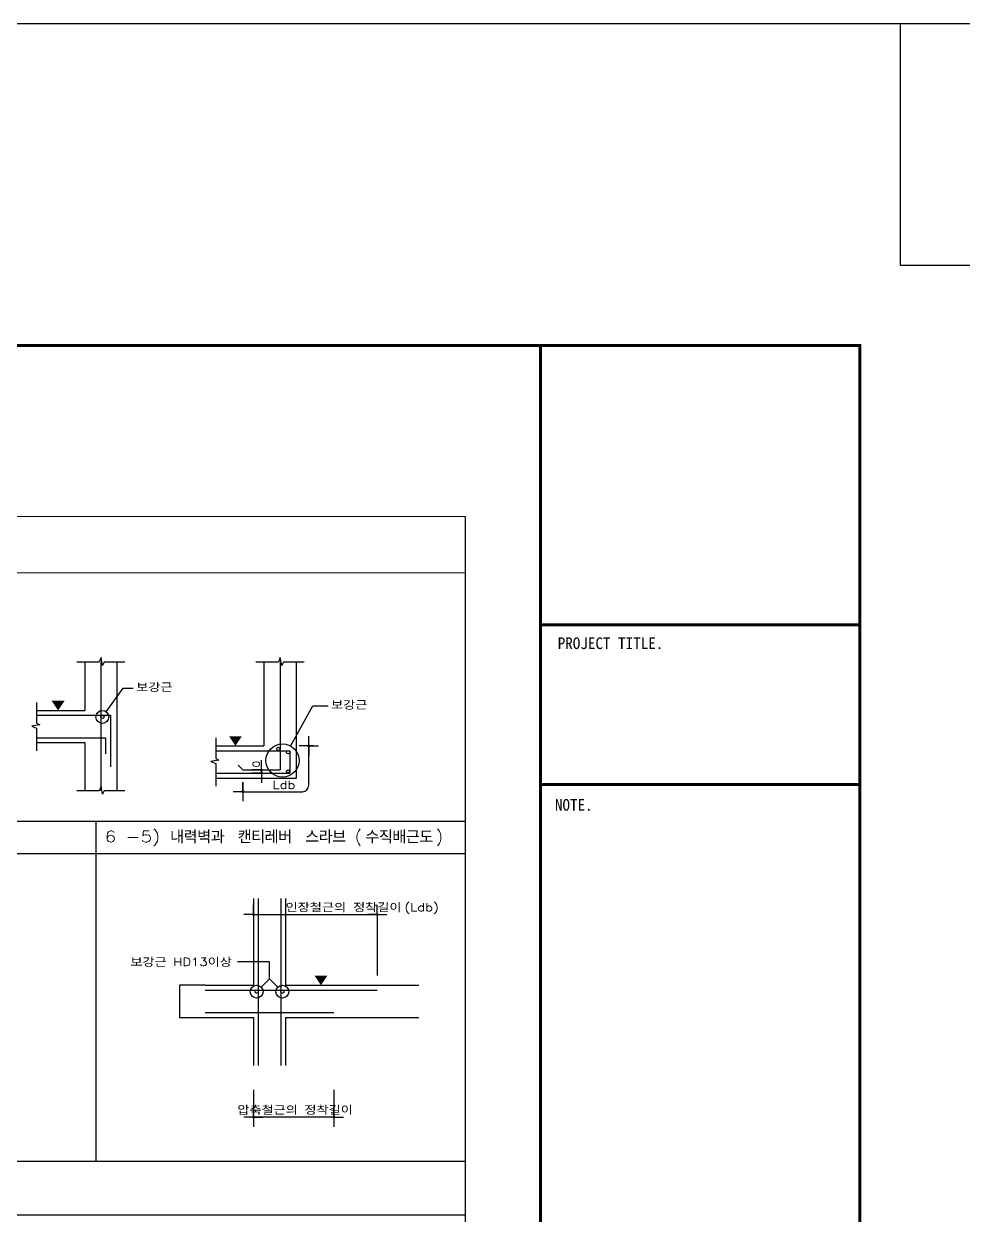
# Model space of a CAD drawing. Header units: millimetres. Extents: x 2237537 to 2823092, y 532110 to 734861.
# Drawn here: x 2701407 to 2724938, y 572188 to 602024 of the extents above; entities that cross this region are included whole.
import ezdxf
from ezdxf.enums import TextEntityAlignment as Align
from ezdxf.lldxf.tags import DXFTag

# ---------------------------------------------------------------- set-up
doc = ezdxf.new("R2010")
doc.units = ezdxf.units.MM
doc.header["$LTSCALE"] = 300
doc.header["$MEASUREMENT"] = 0
doc.layers.get('0').update_dxf_attribs({"lineweight": 0})
for name, color, linetype in [('1', 1, 'DASHED'), ('2', 2, 'Continuous'), ('3', 3, 'Continuous'), ('4', 4, 'Continuous'), ('6TEX', 6, 'Continuous'), ('BOX-T2', 4, 'Continuous'), ('FORM', 4, 'Continuous'), ('hid', 7, 'DASHED2'), ('P', 7, 'Continuous'), ('T', 3, 'Continuous'), ('WAL', 3, 'Continuous')]:
    doc.layers.add(name, color=color, linetype=linetype)
doc.layers.add('text', color=7, linetype='Continuous', lineweight=30)
doc.styles.add('box4', font='GulimChe.ttf')
doc.styles.add('HS', font='romans__.ttf', dxfattribs={"width": 1.1, "bigfont": 'ghs'})
tags = doc.linetypes.add('DASHED', pattern=[3, 2, -1]).pattern_tags.tags
tags[6:7] = [DXFTag(74, 4), DXFTag(75, 0), DXFTag(340, '0'), DXFTag(46, 1.0), DXFTag(50, 0.0), DXFTag(44, 0.0), DXFTag(45, 0.0)]
tags[4:5] = [DXFTag(74, 4), DXFTag(75, 0), DXFTag(340, '0'), DXFTag(46, 1.0), DXFTag(50, 0.0), DXFTag(44, 0.0), DXFTag(45, 0.0)]
tags = doc.linetypes.add('DASHED2', pattern=[0.375, 0.25, -0.125]).pattern_tags.tags
tags[6:7] = [DXFTag(74, 4), DXFTag(75, 0), DXFTag(340, '0'), DXFTag(46, 1.0), DXFTag(50, 0.0), DXFTag(44, 0.0), DXFTag(45, 0.0)]
tags[4:5] = [DXFTag(74, 4), DXFTag(75, 0), DXFTag(340, '0'), DXFTag(46, 1.0), DXFTag(50, 0.0), DXFTag(44, 0.0), DXFTag(45, 0.0)]
tags = doc.linetypes.add('HIDDEN', pattern=[2, 1, -1]).pattern_tags.tags
tags[6:7] = [DXFTag(74, 4), DXFTag(75, 0), DXFTag(340, '0'), DXFTag(46, 1.0), DXFTag(50, 0.0), DXFTag(44, 0.0), DXFTag(45, 0.0)]
tags[4:5] = [DXFTag(74, 4), DXFTag(75, 0), DXFTag(340, '0'), DXFTag(46, 1.0), DXFTag(50, 0.0), DXFTag(44, 0.0), DXFTag(45, 0.0)]

# ---------------------------------------------------------------- blocks, each defined once
blk = doc.blocks.new('C')
at = {"layer": '2'}
for p, q in [((0, 500), (0, -784)), ((200, -884), (-300, -984)), ((-300, -984), (0, -1096)), ((0, -784), (200, -884)), ((0, -1096), (0, -2500))]:
    blk.add_line(p, q, dxfattribs=at)
blk = doc.blocks.new('P')
at = {"layer": '2'}
for q in [(-600, 0), (0, 600), (600, 0), (0, -600)]:
    blk.add_line((0, 0), q, dxfattribs=at)
at = {"layer": '4'}
for radius in [50, 25]:
    blk.add_circle((0, 0), radius, dxfattribs=at)
blk = doc.blocks.new('0')
at = {"layer": 'P'}
for p in [(0, 0), (0, -200)]:
    blk.add_blockref('P', p, dxfattribs=at)
at = {"layer": 'T', "style": 'HS', "width": 1.2}
blk.add_text('0', height=400, rotation=90, dxfattribs=at).set_placement((-129, 155))
blk = doc.blocks.new('FORM')
at = {"layer": 'FORM', "flags": 128}
blk.add_lwpolyline([(162564, 26543), (159542, 26543), (159542, 23521), (162564, 23521), (162564, 58478), (159542, 58478), (159542, 55456), (162564, 55456), (162564, 58478), (115719, 58478), (115719, 55456), (118742, 55456), (118742, 58478), (115719, 58478), (115719, 23521), (118742, 23521), (118742, 26543), (115719, 26543), (115719, 23521), (162564, 23521)], dxfattribs=at)
at = {"layer": 'FORM', "const_width": 37.8}
blk.add_lwpolyline([(120245, 27347), (120245, 54452), (159038, 54452), (159038, 27347)], close=True, dxfattribs=at)
at = {"layer": 'FORM', "const_width": 37.5}
for points in [[(159038, 50952), (155038, 50952)], [(159038, 48952), (155038, 48952)]]:
    blk.add_lwpolyline(points, dxfattribs=at)
at = {"layer": 'BOX-T2', "style": 'box4'}
for s, height, p in [('PROJECT TITLE.', 146.29, (155914, 50649)), ('NOTE.', 146.3, (155454, 48625))]:
    blk.add_text(s, height=height, dxfattribs=at).set_placement(p, align=Align.CENTER)

msp = doc.modelspace()

# ---------------------------------------------------------------- linework, layer by layer
for p, q in [((2712465.4, 589685.9, -1000), (2646873.3, 589685.9, -1000)), ((2712465.4, 588273.2, -1000), (2646873.3, 588273.2, -1000))]:
    msp.add_line(p, q)
at = {"layer": '1', "color": 7}
for p, q in [((2692434.3, 582052.8, -1000), (2712465.4, 582052.8, -1000)), ((2692434.3, 581247.5, -1000), (2712465.4, 581247.5, -1000)), ((2692434.3, 573536.9, -1000), (2712465.4, 573536.9, -1000)), ((2692434.3, 572194.8, -1000), (2712465.4, 572194.8, -1000))]:
    msp.add_line(p, q, dxfattribs=at)
at = {"layer": '2'}
for p, q in [((2702932.4, 586035.6, -1000), (2702932.4, 584827.7, -1000)), ((2703737.7, 586035.6, -1000), (2703737.7, 582814.5, -1000)), ((2707423.1, 586035.6, -1000), (2707423.1, 583941.9, -1000)), ((2708228.4, 586035.6, -1000), (2708228.4, 583136.6, -1000)), ((2703469.2, 584797, -1000), (2703893.9, 585383, -1000)), ((2703893.9, 585383, -1000), (2704147.1, 585383, -1000)), ((2701724.5, 584827.7, -1000), (2702932.4, 584827.7, -1000)), ((2708088.5, 583936.4, -1000), (2708650.6, 584940.5, -1000)), ((2708650.6, 584940.5, -1000), (2709027.9, 584940.5, -1000)), ((2701724.5, 584022.4, -1000), (2702932.4, 584022.4, -1000)), ((2702932.4, 584022.4, -1000), (2702932.4, 582814.5, -1000)), ((2706215.2, 583941.9, -1000), (2707423.1, 583941.9, -1000)), ((2708666.4, 583941.1, -1000), (2708384.6, 583941.1, -1000)), ((2708545.7, 582955, -1000), (2708545.7, 583941.1, -1000)), ((2706215.2, 583136.6, -1000), (2708228.4, 583136.6, -1000)), ((2706894.8, 583035.5, -1000), (2706894.8, 582793.9, -1000)), ((2706894.8, 582793.9, -1000), (2708384.6, 582793.9, -1000)), ((2707158, 580120.1, -1000), (2707158, 577945.9, -1000)), ((2707963.3, 580120.1, -1000), (2707963.3, 577945.9, -1000)), ((2707158, 579717.5, -1000), (2710258.4, 579717.5, -1000)), ((2710258.4, 579717.5, -1000), (2710258.4, 578187.4, -1000)), ((2707560.7, 578531.5, -1000), (2706761.1, 578531.5, -1000)), ((2707560.7, 578106.9, -1000), (2707560.7, 578531.5, -1000)), ((2705950.1, 577945.9, -1000), (2707158, 577945.9, -1000)), ((2707352.4, 577898.7, -1000), (2707560.7, 578106.9, -1000)), ((2707768.9, 577898.7, -1000), (2707560.7, 578106.9, -1000)), ((2707963.3, 577945.9, -1000), (2711305.2, 577945.9, -1000)), ((2705950.1, 577140.6, -1000), (2707158, 577140.6, -1000)), ((2707158, 577140.6, -1000), (2707158, 575932.6, -1000)), ((2707963.3, 577140.6, -1000), (2707963.3, 575932.6, -1000)), ((2707963.3, 577140.6, -1000), (2711305.2, 577140.6, -1000)), ((2707158, 575327.6, -1000), (2707158, 574643.1, -1000)), ((2709171.2, 575327.6, -1000), (2709171.2, 574643.1, -1000)), ((2709171.2, 574643.1, -1000), (2707158, 574643.1, -1000))]:
    msp.add_line(p, q, dxfattribs=at)
at = {"layer": '2', "linetype": 'HIDDEN'}
for p, q in [((2705305.9, 577945.9, -1000), (2705305.9, 577140.6, -1000)), ((2705950.1, 577945.9, -1000), (2705305.9, 577945.9, -1000)), ((2705305.9, 577140.6, -1000), (2705950.1, 577140.6, -1000))]:
    msp.add_line(p, q, dxfattribs=at)
at = {"layer": '2', "elevation": -1000}
for points in [[(2702265, 584827.7, 0, 322.1, 0), (2702265, 585069.3, 322.1, 322.1, 0)], [(2706709, 583941.9, 0, 322.1, 0), (2706709, 584183.4, 322.1, 322.1, 0)], [(2708849.1, 577945.9, 0, 322.1, 0), (2708849.1, 578187.4, 322.1, 322.1, 0)]]:
    msp.add_lwpolyline(points, format="xyseb", dxfattribs=at)
at = {"layer": '2', "linetype": 'HIDDEN'}
msp.add_circle((2707886.2, 583574.9, -1000), 414.3, dxfattribs=at)
at = {"layer": '2'}
msp.add_arc((2708384.6, 582955, -1000), 161.1, 270, 0, dxfattribs=at)
at = {"layer": '3', "color": 7}
msp.add_line((2703212.1, 582052.8, -1000), (2703212.1, 573536.9, -1000), dxfattribs=at)
at = {"layer": '4'}
for p, q in [((2703335, 586035.6, -1000), (2703335, 582814.5, -1000)), ((2707825.7, 586035.6, -1000), (2707825.7, 583337.9, -1000)), ((2701724.5, 584706.9, -1000), (2703576.6, 584706.9, -1000)), ((2703576.6, 584706.9, -1000), (2703576.6, 583418.4, -1000)), ((2701724.5, 584143.2, -1000), (2703455.8, 584143.2, -1000)), ((2703455.8, 584143.2, -1000), (2703455.8, 583740.5, -1000)), ((2706215.2, 583821.1, -1000), (2708067.3, 583821.1, -1000)), ((2708067.3, 583821.1, -1000), (2708067.3, 583257.4, -1000)), ((2706894.8, 583337.9, -1000), (2706772.9, 583458.8, -1000)), ((2706894.8, 583337.9, -1000), (2707825.7, 583337.9, -1000)), ((2706215.2, 583257.4, -1000), (2708067.3, 583257.4, -1000)), ((2707278.8, 580120.1, -1000), (2707278.8, 577825.1, -1000)), ((2707842.5, 580120.1, -1000), (2707842.5, 577261.4, -1000)), ((2705950.1, 577825.1, -1000), (2707278.8, 577825.1, -1000)), ((2707278.8, 577825.1, -1000), (2707278.8, 575932.6, -1000)), ((2707278.8, 577825.1, -1000), (2710258.4, 577825.1, -1000)), ((2705950.1, 577261.4, -1000), (2707842.5, 577261.4, -1000)), ((2707842.5, 577261.4, -1000), (2707842.5, 575932.6, -1000)), ((2707842.5, 577261.4, -1000), (2709171.2, 577261.4, -1000))]:
    msp.add_line(p, q, dxfattribs=at)
at = {"layer": '6TEX', "color": 7}
msp.add_line((2712465.4, 589685.9, -1000), (2712465.4, 550434.9, -1000), dxfattribs=at)
at = {"layer": 'FORM', "const_width": 75}
msp.add_lwpolyline([(2714351.5, 539761.7), (2714351.5, 593972.1)], dxfattribs=at)
at = {"layer": 'hid', "color": 2, "linetype": 'HIDDEN'}
msp.add_circle((2703374.6, 584666.6, -1000), 161.1, dxfattribs=at)
at = {"layer": 'hid', "color": 2}
for centre in [(2707238.6, 577784.8, -1000), (2707882.8, 577784.8, -1000)]:
    msp.add_circle(centre, 161.1, dxfattribs=at)
at = {"layer": 'WAL'}
for centre in [(2703375.3, 584666.6, -1000), (2707781.5, 583865.4, -1000), (2708026.2, 583778.6, -1000), (2708026.2, 583300, -1000), (2707238.6, 577784.8, -1000), (2707882.8, 577784.8, -1000)]:
    msp.add_circle(centre, 40.3, dxfattribs=at)

# ---------------------------------------------------------------- block references
at = {"xscale": 2, "yscale": 2, "zscale": 2}
msp.add_blockref('FORM', (2404275.7, 485067.7), dxfattribs=at)
at = {"layer": '2', "xscale": 0.4026408749632537, "yscale": 0.4026408749632537, "zscale": 0.4026408749999746, "rotation": 270}
for p in [(2703737.7, 586035.6, -1000), (2708228.4, 586035.6, -1000), (2703737.7, 582814.5, -1000)]:
    msp.add_blockref('C', p, dxfattribs=at)
at = {"layer": '2', "xscale": 0.4026408749632537, "yscale": 0.4026408749632537, "zscale": 0.4026408749999746}
for name, p in [('C', (2701724.5, 584827.7, -1000)), ('C', (2706215.2, 583941.9, -1000)), ('P', (2708545.7, 583941.1, -1000)), ('P', (2706894.8, 582793.9, -1000)), ('P', (2707158, 579717.5, -1000)), ('P', (2710258.4, 579717.5, -1000)), ('P', (2707158, 574643.1, -1000)), ('P', (2709171.2, 574643.1, -1000))]:
    msp.add_blockref(name, p, dxfattribs=at)
at = {"layer": 'P', "xscale": 0.4026408749632537, "yscale": 0.4026408749632537, "zscale": 0.4026408749999746}
msp.add_blockref('0', (2707360.3, 583337.9, -1000), dxfattribs=at)

# ---------------------------------------------------------------- texts
at = {"layer": '1', "color": 4, "style": 'HS', "width": 1.2}
msp.add_text('6 -5)', height=281.85, dxfattribs=at).set_placement((2703433.8, 581529.4, -1000))
at = {"layer": '1', "color": 4, "style": 'HS'}
for s, p in [('내', (2705070.9, 581529.4, -1000)), ('력', (2705409.1, 581529.4, -1000)), ('벽', (2705747.3, 581529.4, -1000)), ('과', (2706085.5, 581529.4, -1000)), ('캔', (2706762, 581529.4, -1000)), ('티', (2707100.2, 581529.4, -1000)), ('레', (2707438.4, 581529.4, -1000)), ('버', (2707776.6, 581529.4, -1000)), ('스', (2708453.1, 581529.4, -1000)), ('라', (2708791.3, 581529.4, -1000)), ('브', (2709129.5, 581529.4, -1000)), ('(', (2709703.2, 581529.4, -1000)), ('수', (2709960.9, 581529.4, -1000)), ('직', (2710299.1, 581529.4, -1000)), ('배', (2710637.3, 581529.4, -1000)), ('근', (2710975.5, 581529.4, -1000)), ('도', (2711313.7, 581529.4, -1000)), (')', (2711732.5, 581529.4, -1000))]:
    msp.add_text(s, height=281.8, dxfattribs=at).set_placement(p)
at = {"layer": 'text', "style": 'HS', "width": 1.2}
for s, p in [('보강근 ', (2704222.6, 585310.8, -1000)), ('보강근 ', (2709103.4, 584868.4, -1000)), ('Ldb', (2707640.3, 582864.1, -1000)), ('인장철근의', (2707963.3, 579798, -1000)), ('정착길이', (2709654.4, 579798, -1000)), ('(Ldb)', (2710943.3, 579798, -1000)), ('보강근 HD13이상', (2704076.8, 578429, -1000)), ('압축철근의 정착길이', (2706755.4, 574723.6, -1000))]:
    msp.add_text(s, height=201.32, dxfattribs=at).set_placement(p)

doc.saveas('drawing.dxf')
